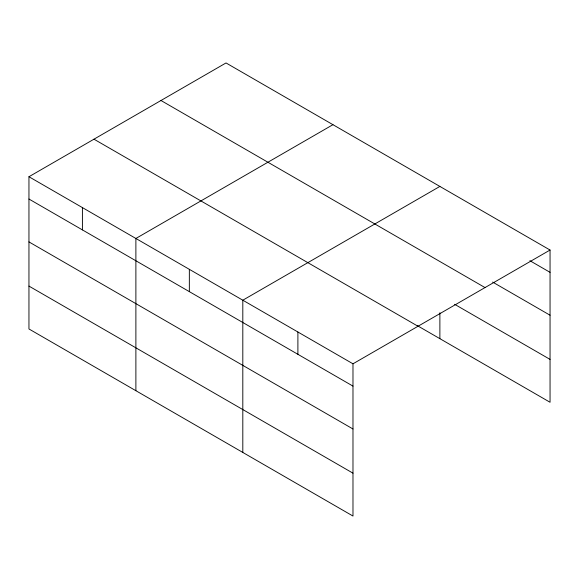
<?xml version="1.0" encoding="UTF-8"?>
<svg xmlns="http://www.w3.org/2000/svg" width="579" height="579" viewBox="0 0 579 579"><rect width="100%" height="100%" fill="white"/><g stroke="black" fill="none" stroke-linecap="round" stroke-linejoin="round"><path stroke-width="0.87" d="M352.98 428.988L352.98 363.807L28.95 176.733L28.95 328.966L352.98 516.048L352.98 428.988L28.95 241.906M417.408 325.688L550.05 402.267L550.05 250.034L226.02 62.952L28.95 176.733M332.947 124.688L135.884 238.468L135.884 390.702M439.881 186.424L242.811 300.204L242.811 452.438M352.98 363.807L550.05 250.034M529.879 260.688L550.05 272.333M492.635 282.067L550.05 315.215M160.984 100.5L485.021 287.582M454.616 304.293L550.05 359.393M93.979 139.184L418.016 326.259M28.95 199.031L352.98 386.113M28.95 286.091L352.98 473.166M439.881 312.761L439.881 338.664M297.896 332.006L297.896 354.305M189.347 269.336L189.347 291.635M82.413 207.6L82.413 229.899"/></g></svg>
